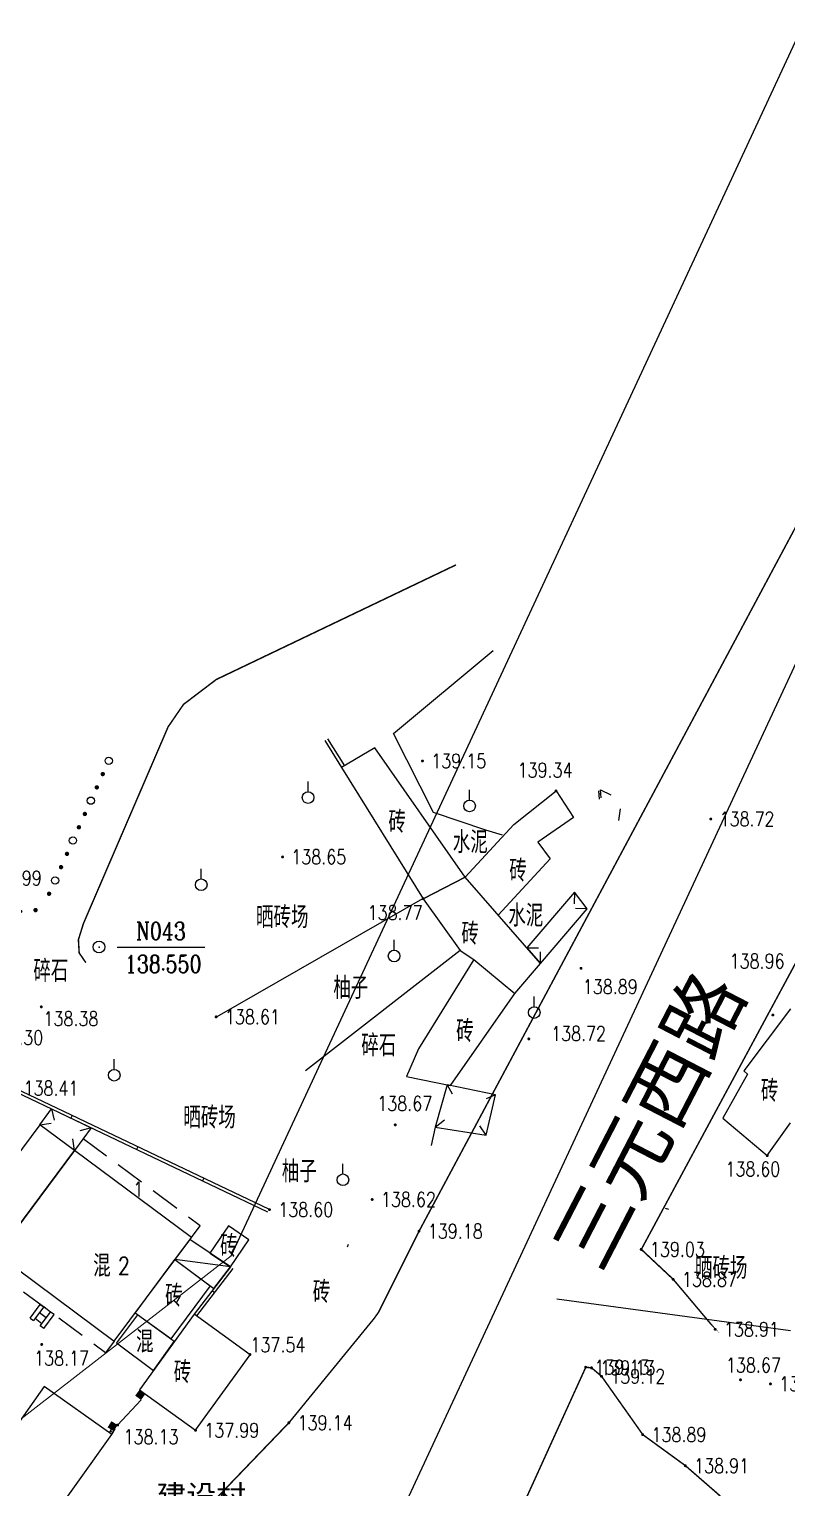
# Model space of a CAD drawing. Extents: x 529262 to 576451, y 2694391 to 2717535.
# Drawn here: x 563812.8 to 563864.7, y 2711435.6 to 2711535.7 of the extents above; entities that cross this region are included whole.
import ezdxf
from ezdxf.enums import TextEntityAlignment as Align
from ezdxf.xclip import XClip

# ---------------------------------------------------------------- set-up
doc = ezdxf.new("R2010")
doc.units = 0
doc.header["$XCLIPFRAME"] = 0
doc.linetypes.add('X5', pattern=[3, 2, -1])
for name, color, linetype in [('DLSS', 4, 'Continuous'), ('GCD', 8, 'Continuous'), ('GXYZ', 8, 'Continuous'), ('JMD', 8, 'Continuous'), ('KZD', 8, 'Continuous'), ('PP-COM', 7, 'Continuous'), ('RD-中线', 40, 'Continuous'), ('RD-红线', 7, 'Continuous'), ('RD-路名', 7, 'Continuous'), ('ZBTZ', 8, 'Continuous'), ('ZJ', 7, 'Continuous')]:
    doc.layers.add(name, color=color, linetype=linetype)
doc.styles.add('HZ', font='rs.shx', dxfattribs={"width": 0.8, "bigfont": 'hztxt.shx'})
doc.styles.add('romanc', font='romanc.shx', dxfattribs={"width": 0.8})
doc.styles.add('等线体', font='simhei.ttf')
doc.styles.add('黑体', font='simhei.ttf')
doc.linetypes.add('1161', pattern='A,0,[149,AAA.SHX,S=0.15,R=0,X=0,Y=0],-1.6', length=1.6)

# ---------------------------------------------------------------- blocks, each defined once
blk = doc.blocks.new('A$C19FD0107')
at = {"layer": 'RD-中线', "color": 8, "linetype": 'Continuous', "flags": 128}
blk.add_lwpolyline([(-7165.18, 17031.49), (-7087.98, 17197.69, 0.013348), (-7081.62, 17212.39), (-6971.27, 17487.49, -0.036527), (-6952.06, 17526.82), (-6940, 17547.52, -0.14412), (-6816.85, 17663.88), (-6390.94, 17880.62, 0.037294), (-6346.36, 17907.67), (-5306.08, 18650.1, -0.285876), (-4936.82, 18673.38), (-4885.58, 18645.79, 0.191634), (-4628.51, 18616.03), (-4407.52, 18675.62, -0.159687), (-4189.83, 18664.01), (-4046.79, 18608.53)], format="xyb", dxfattribs=at)
at = {"layer": 'RD-红线', "color": 8, "linetype": 'Continuous', "flags": 128}
blk.add_lwpolyline([(-7171.36, 17060.91), (-7110.67, 17191.57)], dxfattribs=at)
at = {"layer": 'RD-红线', "color": 8, "linetype": 'Continuous', "lineweight": 5}
blk.add_lwpolyline([(-7207.55, 17032.82), (-7171.36, 17060.91, 0.24251)], format="xyb", dxfattribs=at)
blk = doc.blocks.new('GC200')
at = {"linetype": 'Continuous', "const_width": 0.2, "flags": 128}
blk.add_lwpolyline([(-0.1, 0, 1), (0.1, 0, 1)], format="xyb", close=True, dxfattribs=at)
blk = doc.blocks.new('gc125')
at = {"color": 8}
blk.add_line((0, 0.8), (0, 2.2), dxfattribs=at)
blk.add_circle((0, 0), 0.8, dxfattribs=at)
blk = doc.blocks.new('gc002')
at = {"color": 8, "const_width": 1}
blk.add_lwpolyline([(-0.5, 0), (0.5, 0)], dxfattribs=at)
blk = doc.blocks.new('gc253')
at = {"color": 8, "const_width": 0.3}
blk.add_lwpolyline([(-0.15, 0, 1), (0.15, 0, 1)], format="xyb", close=True, dxfattribs=at)
blk = doc.blocks.new('gc170')
at = {"color": 8, "linetype": 'Continuous'}
blk.add_circle((0, 0), 0.5, dxfattribs=at)
blk = doc.blocks.new('gc117')
at = {"color": 8}
blk.add_circle((0, 0), 0.8, dxfattribs=at)
blk.add_point((0, 0), dxfattribs=at)

msp = doc.modelspace()

# ---------------------------------------------------------------- linework, layer by layer
at = {"layer": 'DLSS', "linetype": 'Continuous', "const_width": 0.1, "flags": 128}
msp.add_lwpolyline([(563876.028, 2711521.486), (563839.516, 2711453.193), (563836.721, 2711447.607), (563836.417, 2711447.185), (563830.588, 2711440.046), (563821.426, 2711430.509), (563818.307, 2711427.91), (563813.569, 2711425.062), (563806.966, 2711422.185), (563794.742, 2711418.994), (563778.152, 2711415.331), (563616.401, 2711406.543)], dxfattribs=at)
at = {"layer": 'DLSS', "linetype": 'Continuous', "flags": 128}
msp.add_lwpolyline([(563914.602, 2711444.575, 0.1, 0.1, 0), (563903.116, 2711444.738, 0.1, 0.1, 0), (563891.91, 2711444.238, 0.1, 0.1, 0), (563885.644, 2711443.876, 0.1, 0.1, 0), (563875.503, 2711440.629, 0.1, 0.1, 0), (563871.163, 2711439.338, 0.1, 0.1, 0), (563868.25, 2711439.245, 0, 0, 0), (563863.673, 2711442.713, 0, 0, 0), (563859.837, 2711446.461, 0.1, 0.1, 0), (563856.955, 2711449.886, 0.1, 0.1, 0), (563854.763, 2711451.943, 0.1, 0.1, 0), (563887.337, 2711512.401, 0.1, 0.1, 0)], format="xyseb", dxfattribs=at)
at = {"layer": 'DLSS', "linetype": 'Continuous', "lineweight": -2, "const_width": 0.1, "flags": 128}
msp.add_lwpolyline([(563842.043, 2711498.92), (563825.6, 2711491.053), (563823.356, 2711489.347), (563822.302, 2711487.809), (563816.491, 2711474.311), (563816.145, 2711473.198), (563816.198, 2711472.29), (563816.656, 2711471.623)], dxfattribs=at)
at = {"layer": 'DLSS', "linetype": 'Continuous', "const_width": 0.1, "flags": 128}
msp.add_lwpolyline([(563851.923, 2711432.008), (563847.135, 2711430.658), (563846.038, 2711430.727), (563845.745, 2711431.547), (563845.625, 2711432.138), (563850.953, 2711443.857), (563851.353, 2711443.814), (563852.04, 2711443.231), (563854.867, 2711439.228), (563857.793, 2711437.097), (563860.145, 2711435.048), (563859.631, 2711434.646)], close=True, dxfattribs=at)
at = {"layer": 'GXYZ', "linetype": 'Continuous', "lineweight": -2}
msp.add_line((563864.998, 2711446.351), (563848.965, 2711448.529), dxfattribs=at)
at = {"layer": 'JMD', "linetype": 'Continuous', "lineweight": -2}
for p, q in [((563851.989, 2711483.208, 138.62), (563851.874, 2711483.184, 138.62)), ((563851.966, 2711483.485), (563852.683, 2711483.13)), ((563853.215, 2711481.39), (563853.344, 2711482.179)), ((563850.191, 2711476.468), (563850.162, 2711475.669)), ((563851.043, 2711475.312), (563850.244, 2711475.341)), ((563846.909, 2711472.634), (563847.709, 2711472.638)), ((563847.84, 2711471.568), (563847.836, 2711472.368)), ((563841.434, 2711463.232), (563841.78, 2711462.614)), ((563844.761, 2711462.551), (563844.115, 2711462.286)), ((563813.488, 2711460.501), (563814.279, 2711460.617)), ((563814.291, 2711461.582), (563814.484, 2711460.805)), ((563815.712, 2711461.126), (563815.626, 2711460.946)), ((563840.624, 2711460.339), (563841.254, 2711460.832)), ((563817.025, 2711460.279), (563816.249, 2711460.086)), ((563844.128, 2711459.772), (563843.68, 2711460.435)), ((563815.872, 2711458.728), (563815.756, 2711459.52)), ((563820.225, 2711458.975), (563820.139, 2711458.795)), ((563824.739, 2711456.824), (563824.653, 2711456.644)), ((563856.396, 2711454.774), (563856.636, 2711454.702)), ((563856.396, 2711454.774), (563856.636, 2711454.702)), ((563834.662, 2711452.275), (563834.582, 2711452.098)), ((563826.574, 2711450.738), (563822.764, 2711451.243)), ((563825.327, 2711449.118), (563825.486, 2711448.996)), ((563812.83, 2711447.233), (563813.526, 2711448.17)), ((563813.767, 2711447.991), (563813.07, 2711447.054)), ((563813.933, 2711447.244), (563813.472, 2711447.594)), ((563813.526, 2711448.17), (563813.767, 2711447.991)), ((563813.528, 2711446.699), (563814.232, 2711447.646)), ((563814.232, 2711447.646), (563813.767, 2711447.991)), ((563814.472, 2711447.467), (563814.232, 2711447.646)), ((563812.83, 2711447.233), (563813.07, 2711447.054)), ((563813.635, 2711446.843), (563813.176, 2711447.197)), ((563813.769, 2711446.52), (563813.528, 2711446.699)), ((563813.769, 2711446.52), (563814.472, 2711447.467)), ((563818.509, 2711439.366, 138.149), (563818.344, 2711439.479, 138.149))]:
    msp.add_line(p, q, dxfattribs=at)
at = {"layer": 'JMD', "linetype": 'Continuous', "lineweight": -2, "flags": 128}
for points in [[(563833.058, 2711486.867), (563834.205, 2711485.018)], [(563833.238, 2711486.991), (563834.394, 2711485.13)], [(563842.68, 2711477.481), (563846.023, 2711481.108), (563848.912, 2711483.407), (563850.113, 2711481.578), (563847.664, 2711479.895), (563848.507, 2711478.753), (563844.944, 2711474.887)], [(563843.268, 2711471.84), (563839.487, 2711465.704), (563838.644, 2711463.803), (563841.673, 2711463.183), (563846.084, 2711469.516)], [(563864.998, 2711468.447), (563861.803, 2711464.188), (563862.049, 2711463.969), (563860.357, 2711460.955), (563863.405, 2711458.38), (563864.998, 2711460.632)], [(563864.998, 2711468.447), (563861.803, 2711464.188), (563862.049, 2711463.969), (563860.357, 2711460.955), (563863.405, 2711458.38), (563864.998, 2711460.632)], [(563826.574, 2711450.738), (563824.08, 2711447.498)], [(563826.74, 2711450.626), (563824.242, 2711447.38)]]:
    msp.add_lwpolyline(points, dxfattribs=at)
for points, elevation in [([(563842.68, 2711477.481), (563836.484, 2711486.364), (563834.205, 2711485.018), (563839.799, 2711476.009)], 138.853), ([(563839.799, 2711476.009), (563842.343, 2711472.463), (563843.268, 2711471.84), (563846.084, 2711469.516), (563847.84, 2711471.568), (563842.68, 2711477.481)], 140.522), ([(563808.194, 2711453.38), (563810.579, 2711451.607), (563815.872, 2711458.728), (563813.488, 2711460.501)], 138.747), ([(563810.579, 2711451.607), (563818.602, 2711445.643), (563823.895, 2711452.764), (563815.872, 2711458.728)], 138.747), ([(563820.333, 2711442.31), (563824.184, 2711439.528), (563827.931, 2711444.716), (563824.08, 2711447.498)], 139.074)]:
    msp.add_lwpolyline(points, close=True, dxfattribs=dict(at, elevation=elevation))
for points, elevation in [([(563851.901, 2711482.854), (563851.856, 2711483.414)], 138.62), ([(563852.012, 2711482.932), (563851.966, 2711483.485)], 138.62), ([(563829.253, 2711454.673), (563811.779, 2711463.001), (563811.459, 2711462.392)], 139.245), ([(563829.139, 2711454.506), (563811.866, 2711462.738), (563811.635, 2711462.3)], 139.245), ([(563818.267, 2711439.356), (563818.506, 2711439.739)], 138.149), ([(563818.431, 2711439.24), (563818.676, 2711439.633)], 138.149)]:
    msp.add_lwpolyline(points, dxfattribs=dict(at, elevation=elevation))
for points in [[(563846.909, 2711472.634), (563847.84, 2711471.568), (563851.043, 2711475.312), (563850.191, 2711476.468)], [(563841.434, 2711463.232), (563840.624, 2711460.339), (563844.128, 2711459.772), (563844.761, 2711462.551)], [(563813.488, 2711460.501), (563814.291, 2711461.582), (563817.025, 2711460.279), (563815.872, 2711458.728)], [(563822.764, 2711451.243), (563825.435, 2711449.258), (563826.574, 2711450.738), (563823.795, 2711452.63)], [(563827.846, 2711452.606), (563826.441, 2711453.563), (563825.169, 2711451.695), (563826.574, 2711450.738)], [(563822.482, 2711445.797), (563820.032, 2711447.567), (563822.764, 2711451.243), (563825.19, 2711449.44)], [(563818.762, 2711445.524), (563821.294, 2711443.641), (563822.725, 2711445.621), (563820.194, 2711447.45)], [(563811.447, 2711429.424), (563818.431, 2711439.24), (563813.805, 2711442.531), (563806.413, 2711432.083)]]:
    msp.add_lwpolyline(points, close=True, dxfattribs=at)
at = {"layer": 'JMD', "linetype": 'X5', "lineweight": -2, "flags": 128}
for points in [[(563823.895, 2711452.764), (563823.895, 2711452.764), (563824.492, 2711453.567), (563816.469, 2711459.531), (563815.872, 2711458.728)], [(563818.602, 2711445.643), (563818.602, 2711445.643), (563818.005, 2711444.84), (563809.982, 2711450.804), (563810.579, 2711451.607)]]:
    msp.add_lwpolyline(points, dxfattribs=at)
at = {"layer": 'KZD', "linetype": 'Continuous'}
msp.add_line((563818.809, 2711472.696), (563824.809, 2711472.696), dxfattribs=at)
msp.add_point((563817.559, 2711472.696, 138.55), dxfattribs=at)
at = {"layer": 'ZBTZ', "linetype": '1161', "lineweight": -2, "flags": 128}
for points in [[(563845.237, 2711480.37), (563844.086, 2711480.719), (563840.496, 2711481.927), (563837.754, 2711487.35), (563844.601, 2711493.044), (563844.601, 2711493.044)], [(563818.836, 2711439.889), (563820.444, 2711441.625)]]:
    msp.add_lwpolyline(points, dxfattribs=at)
at = {"layer": 'ZBTZ', "linetype": '1161', "flags": 128}
for points in [[(563839.749, 2711476.009), (563825.644, 2711467.901)], [(563842.343, 2711472.463), (563831.726, 2711464.203)], [(563840.624, 2711460.339), (563840.336, 2711459.071)]]:
    msp.add_lwpolyline(points, dxfattribs=at)

# ---------------------------------------------------------------- block references
at = {"layer": 'GCD', "linetype": 'Continuous', "lineweight": -2}
ref = msp.add_blockref('GC200', (563839.75, 2711485.465, 139.148), dxfattribs=dict(at, xscale=0.5, yscale=0.5, zscale=0.5))
ref.add_attrib('height', '139.15', dxfattribs={"linetype": 'Continuous', "lineweight": -2, "height": 1, "style": 'HZ', "width": 0.8}).set_placement((563840.35, 2711485.465, 139.148), align=Align.MIDDLE_LEFT)
at = {"layer": 'GCD', "linetype": 'Continuous'}
ref = msp.add_blockref('GC200', (563848.912, 2711483.407, 139.34), dxfattribs=dict(at, xscale=0.5, yscale=0.5, zscale=0.5))
ref.add_attrib('height', '139.34', dxfattribs={"linetype": 'Continuous', "height": 1, "style": 'HZ', "width": 0.8}).set_placement((563846.279, 2711484.835, 139.34), align=Align.MIDDLE_LEFT)
at = {"layer": 'GCD', "linetype": 'Continuous', "lineweight": -2}
ref = msp.add_blockref('GC200', (563859.529, 2711481.482, 138.717), dxfattribs=dict(at, xscale=0.5, yscale=0.5, zscale=0.5))
ref.add_attrib('height', '138.72', dxfattribs={"linetype": 'Continuous', "height": 1, "style": 'HZ', "width": 0.8}).set_placement((563860.129, 2711481.482, 138.717), align=Align.MIDDLE_LEFT)
ref = msp.add_blockref('GC200', (563859.529, 2711481.482, 138.717), dxfattribs=dict(at, xscale=0.5, yscale=0.5, zscale=0.5))
ref.add_attrib('height', '138.72', dxfattribs={"linetype": 'Continuous', "lineweight": -2, "height": 1, "style": 'HZ', "width": 0.8}).set_placement((563860.129, 2711481.482, 138.717), align=Align.MIDDLE_LEFT)
at = {"layer": 'GCD', "linetype": 'Continuous'}
ref = msp.add_blockref('GC200', (563830.152, 2711478.878, 138.65), dxfattribs=dict(at, xscale=0.5, yscale=0.5, zscale=0.5))
ref.add_attrib('height', '138.65', dxfattribs={"linetype": 'Continuous', "height": 1, "style": 'HZ', "width": 0.8}).set_placement((563830.752, 2711478.878, 138.65), align=Align.MIDDLE_LEFT)
at = {"layer": 'GCD', "linetype": 'Continuous', "lineweight": -2}
ref = msp.add_blockref('GC200', (563812.21, 2711475.137, 137.992), dxfattribs=dict(at, xscale=0.5, yscale=0.5, zscale=0.5))
ref.add_attrib('height', '137.99', dxfattribs={"linetype": 'Continuous', "lineweight": -2, "height": 1, "style": 'HZ', "width": 0.8}).set_placement((563809.863, 2711477.423, 137.992), align=Align.MIDDLE_LEFT)
at = {"layer": 'GCD', "linetype": 'Continuous'}
ref = msp.add_blockref('GC200', (563839.799, 2711476.009, 138.77), dxfattribs=dict(at, xscale=0.5, yscale=0.5, zscale=0.5))
ref.add_attrib('height', '138.77', dxfattribs={"linetype": 'Continuous', "height": 1, "style": 'HZ', "width": 0.8}).set_placement((563835.983, 2711475.052, 138.77), align=Align.MIDDLE_LEFT)
ref = msp.add_blockref('GC200', (563863.789, 2711468.029, 138.96), dxfattribs=dict(at, xscale=0.5, yscale=0.5, zscale=0.5))
ref.add_attrib('height', '138.96', dxfattribs={"linetype": 'Continuous', "height": 1, "style": 'HZ', "width": 0.8}).set_placement((563860.825, 2711471.726, 138.96), align=Align.MIDDLE_LEFT)
ref = msp.add_blockref('GC200', (563863.789, 2711468.029, 138.96), dxfattribs=dict(at, xscale=0.5, yscale=0.5, zscale=0.5))
ref.add_attrib('height', '138.96', dxfattribs={"linetype": 'Continuous', "height": 1, "style": 'HZ', "width": 0.8}).set_placement((563860.825, 2711471.726, 138.96), align=Align.MIDDLE_LEFT)
ref = msp.add_blockref('GC200', (563850.627, 2711471.235, 138.89), dxfattribs=dict(at, xscale=0.5, yscale=0.5, zscale=0.5))
ref.add_attrib('height', '138.89', dxfattribs={"linetype": 'Continuous', "height": 1, "style": 'HZ', "width": 0.8}).set_placement((563850.744, 2711469.973, 138.89), align=Align.MIDDLE_LEFT)
at = {"layer": 'GCD', "linetype": 'Continuous', "lineweight": -2}
ref = msp.add_blockref('GC200', (563813.597, 2711468.588, 138.383), dxfattribs=dict(at, xscale=0.5, yscale=0.5, zscale=0.5))
ref.add_attrib('height', '138.38', dxfattribs={"linetype": 'Continuous', "lineweight": -2, "height": 1, "style": 'HZ', "width": 0.8}).set_placement((563813.744, 2711467.776, 138.383), align=Align.MIDDLE_LEFT)
ref = msp.add_blockref('GC200', (563825.594, 2711467.901, 138.612), dxfattribs=dict(at, xscale=0.5, yscale=0.5, zscale=0.5))
ref.add_attrib('height', '138.61', dxfattribs={"linetype": 'Continuous', "lineweight": -2, "height": 1, "style": 'HZ', "width": 0.8}).set_placement((563826.194, 2711467.901, 138.612), align=Align.MIDDLE_LEFT)
at = {"layer": 'GCD', "linetype": 'Continuous'}
ref = msp.add_blockref('GC200', (563809.362, 2711466.473, 138.3), dxfattribs=dict(at, xscale=0.5, yscale=0.5, zscale=0.5))
ref.add_attrib('height', '138.30', dxfattribs={"linetype": 'Continuous', "height": 1, "style": 'HZ', "width": 0.8}).set_placement((563809.962, 2711466.473, 138.3), align=Align.MIDDLE_LEFT)
ref = msp.add_blockref('GC200', (563847.046, 2711466.391, 138.72), dxfattribs=dict(at, xscale=0.5, yscale=0.5, zscale=0.5))
ref.add_attrib('height', '138.72', dxfattribs={"linetype": 'Continuous', "height": 1, "style": 'HZ', "width": 0.8}).set_placement((563848.569, 2711466.757, 138.72), align=Align.MIDDLE_LEFT)
at = {"layer": 'GCD', "linetype": 'Continuous', "lineweight": -2}
ref = msp.add_blockref('GC200', (563811.779, 2711463.001, 138.411), dxfattribs=dict(at, xscale=0.5, yscale=0.5, zscale=0.5))
ref.add_attrib('height', '138.41', dxfattribs={"linetype": 'Continuous', "lineweight": -2, "height": 1, "style": 'HZ', "width": 0.8}).set_placement((563812.379, 2711463.001, 138.411), align=Align.MIDDLE_LEFT)
ref = msp.add_blockref('GC200', (563837.882, 2711460.492, 138.667), dxfattribs=dict(at, xscale=0.5, yscale=0.5, zscale=0.5))
ref.add_attrib('height', '138.67', dxfattribs={"linetype": 'Continuous', "lineweight": -2, "height": 1, "style": 'HZ', "width": 0.8}).set_placement((563836.644, 2711461.956, 138.667), align=Align.MIDDLE_LEFT)
ref = msp.add_blockref('GC200', (563863.405, 2711458.38, 138.6), dxfattribs=dict(at, xscale=0.5, yscale=0.5, zscale=0.5))
ref.add_attrib('height', '138.60', dxfattribs={"linetype": 'Continuous', "height": 1, "style": 'HZ', "width": 0.8}).set_placement((563860.529, 2711457.456, 138.6), align=Align.MIDDLE_LEFT)
ref = msp.add_blockref('GC200', (563863.405, 2711458.38, 138.6), dxfattribs=dict(at, xscale=0.5, yscale=0.5, zscale=0.5))
ref.add_attrib('height', '138.60', dxfattribs={"linetype": 'Continuous', "lineweight": -2, "height": 1, "style": 'HZ', "width": 0.8}).set_placement((563860.529, 2711457.456, 138.6), align=Align.MIDDLE_LEFT)
ref = msp.add_blockref('GC200', (563836.298, 2711455.367, 138.617), dxfattribs=dict(at, xscale=0.5, yscale=0.5, zscale=0.5))
ref.add_attrib('height', '138.62', dxfattribs={"linetype": 'Continuous', "lineweight": -2, "height": 1, "style": 'HZ', "width": 0.8}).set_placement((563836.898, 2711455.367, 138.617), align=Align.MIDDLE_LEFT)
at = {"layer": 'GCD', "linetype": 'Continuous'}
ref = msp.add_blockref('GC200', (563829.253, 2711454.673, 138.6), dxfattribs=dict(at, xscale=0.5, yscale=0.5, zscale=0.5))
ref.add_attrib('height', '138.60', dxfattribs={"linetype": 'Continuous', "height": 1, "style": 'HZ', "width": 0.8}).set_placement((563829.853, 2711454.673, 138.6), align=Align.MIDDLE_LEFT)
ref = msp.add_blockref('GC200', (563839.509, 2711453.191, 139.177), dxfattribs=dict(at, xscale=0.5, yscale=0.5, zscale=0.5))
ref.add_attrib('height', '139.18', dxfattribs={"linetype": 'Continuous', "height": 1, "style": 'HZ', "width": 0.8}).set_placement((563840.109, 2711453.191, 139.177), align=Align.MIDDLE_LEFT)
ref = msp.add_blockref('GC200', (563854.756, 2711451.941, 139.033), dxfattribs=dict(at, xscale=0.5, yscale=0.5, zscale=0.5))
ref.add_attrib('height', '139.03', dxfattribs={"linetype": 'Continuous', "height": 1, "style": 'HZ', "width": 0.8}).set_placement((563855.356, 2711451.941, 139.033), align=Align.MIDDLE_LEFT)
ref = msp.add_blockref('GC200', (563856.948, 2711449.884, 138.872), dxfattribs=dict(at, xscale=0.5, yscale=0.5, zscale=0.5))
ref.add_attrib('height', '138.87', dxfattribs={"linetype": 'Continuous', "height": 1, "style": 'HZ', "width": 0.8}).set_placement((563857.548, 2711449.884, 138.872), align=Align.MIDDLE_LEFT)
ref = msp.add_blockref('GC200', (563859.83, 2711446.459, 138.908), dxfattribs=dict(at, xscale=0.5, yscale=0.5, zscale=0.5))
ref.add_attrib('height', '138.91', dxfattribs={"linetype": 'Continuous', "height": 1, "style": 'HZ', "width": 0.8}).set_placement((563860.43, 2711446.459, 138.908), align=Align.MIDDLE_LEFT)
at = {"layer": 'GCD', "linetype": 'Continuous', "lineweight": -2}
ref = msp.add_blockref('GC200', (563827.917, 2711444.726, 137.544), dxfattribs=dict(at, xscale=0.5, yscale=0.5, zscale=0.5))
ref.add_attrib('height', '137.54', dxfattribs={"linetype": 'Continuous', "lineweight": -2, "height": 1, "style": 'HZ', "width": 0.8}).set_placement((563827.946, 2711445.392, 137.544), align=Align.MIDDLE_LEFT)
ref = msp.add_blockref('GC200', (563813.628, 2711445.421, 138.169), dxfattribs=dict(at, xscale=0.5, yscale=0.5, zscale=0.5))
ref.add_attrib('height', '138.17', dxfattribs={"linetype": 'Continuous', "lineweight": -2, "height": 1, "style": 'HZ', "width": 0.8}).set_placement((563813.107, 2711444.478, 138.169), align=Align.MIDDLE_LEFT)
at = {"layer": 'GCD', "linetype": 'Continuous'}
ref = msp.add_blockref('GC200', (563850.946, 2711443.855, 139.13), dxfattribs=dict(at, xscale=0.5, yscale=0.5, zscale=0.5))
ref.add_attrib('height', '139.13', dxfattribs={"linetype": 'Continuous', "height": 1, "style": 'HZ', "width": 0.8}).set_placement((563851.546, 2711443.855, 139.13), align=Align.MIDDLE_LEFT)
ref = msp.add_blockref('GC200', (563851.346, 2711443.812, 139.129), dxfattribs=dict(at, xscale=0.5, yscale=0.5, zscale=0.5))
ref.add_attrib('height', '139.13', dxfattribs={"linetype": 'Continuous', "height": 1, "style": 'HZ', "width": 0.8}).set_placement((563851.946, 2711443.812, 139.129), align=Align.MIDDLE_LEFT)
ref = msp.add_blockref('GC200', (563852.033, 2711443.229, 139.121), dxfattribs=dict(at, xscale=0.5, yscale=0.5, zscale=0.5))
ref.add_attrib('height', '139.12', dxfattribs={"linetype": 'Continuous', "height": 1, "style": 'HZ', "width": 0.8}).set_placement((563852.633, 2711443.229, 139.121), align=Align.MIDDLE_LEFT)
at = {"layer": 'GCD', "linetype": 'Continuous', "lineweight": -2}
ref = msp.add_blockref('GC200', (563861.568, 2711442.991, 138.666), dxfattribs=dict(at, xscale=0.5, yscale=0.5, zscale=0.5))
ref.add_attrib('height', '138.67', dxfattribs={"linetype": 'Continuous', "height": 1, "style": 'HZ', "width": 0.8}).set_placement((563860.569, 2711444.003, 138.666), align=Align.MIDDLE_LEFT)
ref = msp.add_blockref('GC200', (563861.568, 2711442.991, 138.666), dxfattribs=dict(at, xscale=0.5, yscale=0.5, zscale=0.5))
ref.add_attrib('height', '138.67', dxfattribs={"linetype": 'Continuous', "lineweight": -2, "height": 1, "style": 'HZ', "width": 0.8}).set_placement((563860.569, 2711444.003, 138.666), align=Align.MIDDLE_LEFT)
at = {"layer": 'GCD', "linetype": 'Continuous'}
ref = msp.add_blockref('GC200', (563863.623, 2711442.712, 139.039), dxfattribs=dict(at, xscale=0.5, yscale=0.5, zscale=0.5))
ref.add_attrib('height', '139.04', dxfattribs={"linetype": 'Continuous', "height": 1, "style": 'HZ', "width": 0.8}).set_placement((563864.223, 2711442.712, 139.039), align=Align.MIDDLE_LEFT)
at = {"layer": 'GCD', "linetype": 'Continuous', "lineweight": -2}
ref = msp.add_blockref('GC200', (563818.836, 2711439.889, 138.131), dxfattribs=dict(at, xscale=0.5, yscale=0.5, zscale=0.5))
ref.add_attrib('height', '138.13', dxfattribs={"linetype": 'Continuous', "lineweight": -2, "height": 1, "style": 'HZ', "width": 0.8}).set_placement((563819.245, 2711439.084, 138.131), align=Align.MIDDLE_LEFT)
ref = msp.add_blockref('GC200', (563824.184, 2711439.528, 137.992), dxfattribs=dict(at, xscale=0.5, yscale=0.5, zscale=0.5))
ref.add_attrib('height', '137.99', dxfattribs={"linetype": 'Continuous', "lineweight": -2, "height": 1, "style": 'HZ', "width": 0.8}).set_placement((563824.784, 2711439.528, 137.992), align=Align.MIDDLE_LEFT)
at = {"layer": 'GCD', "linetype": 'Continuous'}
ref = msp.add_blockref('GC200', (563830.581, 2711440.044, 139.137), dxfattribs=dict(at, xscale=0.5, yscale=0.5, zscale=0.5))
ref.add_attrib('height', '139.14', dxfattribs={"linetype": 'Continuous', "height": 1, "style": 'HZ', "width": 0.8}).set_placement((563831.181, 2711440.044, 139.137), align=Align.MIDDLE_LEFT)
ref = msp.add_blockref('GC200', (563854.86, 2711439.226, 138.893), dxfattribs=dict(at, xscale=0.5, yscale=0.5, zscale=0.5))
ref.add_attrib('height', '138.89', dxfattribs={"linetype": 'Continuous', "height": 1, "style": 'HZ', "width": 0.8}).set_placement((563855.46, 2711439.226, 138.893), align=Align.MIDDLE_LEFT)
ref = msp.add_blockref('GC200', (563857.786, 2711437.095, 138.91), dxfattribs=dict(at, xscale=0.5, yscale=0.5, zscale=0.5))
ref.add_attrib('height', '138.91', dxfattribs={"linetype": 'Continuous', "height": 1, "style": 'HZ', "width": 0.8}).set_placement((563858.386, 2711437.095, 138.91), align=Align.MIDDLE_LEFT)
at = {"layer": 'JMD', "linetype": 'Continuous', "lineweight": -2}
for name, p, xscale, yscale, rotation in [('gc170', (563818.226, 2711485.476), 0.500000000001197, 0.500000000001197, 65.84632564537443), ('gc253', (563817.817, 2711484.564), 0.500000000001197, 0.500000000001197, 65.84632564537443), ('gc253', (563817.408, 2711483.651), 0.500000000001197, 0.500000000001197, 65.84632564537443), ('gc170', (563816.998, 2711482.739), 0.500000000001197, 0.500000000001197, 65.84632564537443), ('gc253', (563816.589, 2711481.826), 0.500000000001197, 0.500000000001197, 65.84632564537443), ('gc253', (563816.18, 2711480.914), 0.500000000001197, 0.500000000001197, 65.84632564537443), ('gc170', (563815.771, 2711480.002), 0.500000000001197, 0.500000000001197, 65.84632564537443), ('gc253', (563815.362, 2711479.089), 0.500000000001197, 0.500000000001197, 65.84632564537443), ('gc253', (563814.953, 2711478.177), 0.500000000001197, 0.500000000001197, 65.84632564537443), ('gc170', (563814.543, 2711477.264), 0.500000000001197, 0.500000000001197, 65.84632564537443), ('gc253', (563814.134, 2711476.352), 0.500000000001197, 0.500000000001197, 65.84632564537443), ('gc253', (563813.205, 2711475.228), 0.500000000043757, 0.500000000043757, 5.239106297185281)]:
    msp.add_blockref(name, p, dxfattribs=dict(at, xscale=xscale, yscale=yscale, rotation=rotation))
for p, xscale, yscale, zscale, rotation in [((563820.389, 2711441.961, 278.148), 0.4999999999022732, 0.4999999999022732, 0.4999999999022732, 324.1552858372672), ((563818.491, 2711439.809, 138.131), 0.4999999999368515, 0.4999999999368515, 0.4999999999368515, 238.0343118059343)]:
    msp.add_blockref('gc002', p, dxfattribs=dict(at, xscale=xscale, yscale=yscale, zscale=zscale, rotation=rotation))
at = {"layer": 'KZD', "linetype": 'Continuous', "lineweight": -2, "xscale": 0.5, "yscale": 0.5}
msp.add_blockref('gc117', (563817.559, 2711472.696, 138.55), dxfattribs=at)
at = {"layer": 'PP-COM'}
ref = msp.add_blockref('A$C19FD0107', (570997.993, 2694390.603), dxfattribs=at)
XClip(ref).set_block_clipping_path([(-9366.4383134884, 14428.6043910822), (-3328.4480743363, 17452.7484863754)])
at = {"layer": 'ZBTZ', "linetype": 'Continuous', "lineweight": -2, "xscale": 0.5, "yscale": 0.5}
for p in [(563831.904, 2711482.951), (563842.98, 2711482.378), (563824.569, 2711476.97), (563837.806, 2711472.08), (563847.416, 2711468.199), (563818.603, 2711463.898), (563834.295, 2711456.718)]:
    msp.add_blockref('gc125', p, dxfattribs=at)

# ---------------------------------------------------------------- texts
at = {"layer": 'JMD', "linetype": 'Continuous', "lineweight": -2, "style": 'HZ', "width": 0.8}
for s, p in [('砖', (563838.613, 2711481.281)), ('砖', (563846.906, 2711477.941)), ('砖', (563843.62, 2711473.608)), ('砖', (563843.258, 2711466.922)), ('砖', (563864.168, 2711462.822)), ('砖', (563864.168, 2711462.822)), ('砖', (563827.06, 2711452.17)), ('混', (563818.357, 2711450.816)), ('砖', (563823.292, 2711448.763)), ('砖', (563833.424, 2711449.025)), ('混', (563821.294, 2711445.612)), ('砖', (563823.882, 2711443.513))]:
    msp.add_text(s, height=1.5, dxfattribs=at).set_placement(p, align=Align.MIDDLE_RIGHT)
for s, height, p in [('1', 1, (563819.906, 2711456.069)), ('2', 1.2, (563818.857, 2711450.816))]:
    msp.add_text(s, height=height, dxfattribs=at).set_placement(p, align=Align.MIDDLE_LEFT)
at = {"layer": 'KZD', "linetype": 'Continuous', "style": 'romanc', "width": 0.8}
msp.add_text('N043', height=1.2, dxfattribs=at).set_placement((563821.809, 2711473.796), align=Align.MIDDLE)
msp.add_text('138.550', height=1.2, dxfattribs=at).set_placement((563819.329, 2711471.532, 138.55), align=Align.MIDDLE_LEFT)
at = {"layer": 'RD-路名', "color": 7, "linetype": 'Continuous', "style": '黑体'}
msp.add_text('三元西路', height=4, rotation=62.63659, dxfattribs=at).set_placement((563855.169, 2711460.866), align=Align.MIDDLE)
at = {"layer": 'ZJ', "color": 8, "linetype": 'Continuous', "lineweight": -2, "style": 'HZ', "width": 0.8}
for s, p in [('水泥', (563843.03, 2711479.962)), ('水泥', (563846.838, 2711474.925)), ('碎石', (563814.253, 2711471.136)), ('柚子', (563834.833, 2711469.965)), ('碎石', (563836.752, 2711466.015)), ('柚子', (563831.299, 2711457.374))]:
    msp.add_text(s, height=1.5, dxfattribs=at).set_placement(p, align=Align.MIDDLE)
at = {"layer": 'ZJ', "color": 8, "linetype": 'Continuous', "style": 'HZ', "width": 0.8}
for p in [(563830.131, 2711474.809), (563825.141, 2711461.063), (563860.242, 2711450.74), (563860.242, 2711450.74)]:
    msp.add_text('晒砖场', height=1.5, dxfattribs=at).set_placement(p, align=Align.MIDDLE)
at = {"layer": 'ZJ', "color": 8, "linetype": 'Continuous', "lineweight": -2, "style": '等线体'}
msp.add_text('建设村', height=1.5, dxfattribs=at).set_placement((563824.571, 2711435.04), align=Align.MIDDLE)

doc.saveas('drawing.dxf')
